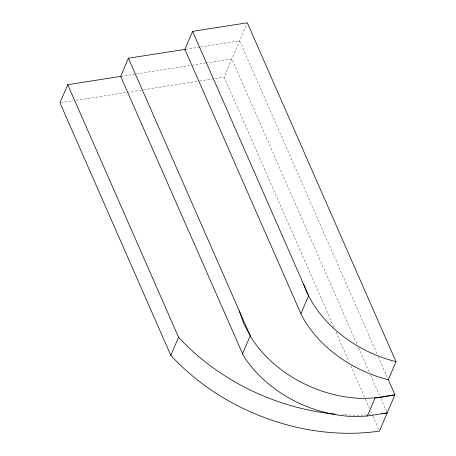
<?xml version="1.0" encoding="UTF-8"?>
<svg xmlns="http://www.w3.org/2000/svg" width="456" height="456" viewBox="0 0 456 456"><rect width="100%" height="100%" fill="white"/><g stroke="black" fill="none" stroke-linecap="round" stroke-linejoin="round"><path stroke-width="0.34" stroke-dasharray="2.28 1.71" d="M333.969 327.431L224.13 77.127L247.3 22.8M185.598 49.288L199.625 47.093M200.326 46.979L239.611 40.835L377.197 354.358M120.675 76.386L191.184 65.35M191.754 65.259L205.211 63.156M205.827 63.059L231.87 58.984L357.156 344.479M60.688 102.714L73.313 100.736M76.118 100.297L142.756 89.866M143.458 89.758L198.873 81.082M199.574 80.974L224.13 77.127M378.315 356.905L388.039 379.061M358.587 347.74L369.457 372.506M370.603 375.117L379.757 395.973M380.897 398.578L386.62 411.614M335.969 331.991L349.131 361.973M350.846 365.889L365.148 398.476M365.433 399.131L369.44 408.257M370.585 410.862L372.586 415.427M372.871 416.077L378.879 429.763M370.466 414.698A195.595 149.836 23.1 0 1 369.052 414.783M367.006 414.892A195.595 149.836 23.1 0 1 342.034 414.658"/><path stroke-width="0.68" d="M121.034 76.329L67.727 84.674L59.981 102.822L170.823 355.389A195.595 149.836 23.1 0 0 379.449 431.068L394.93 394.771L388.067 379.13M185.421 49.316L128.415 58.237L120.675 76.386L243.538 355.914A112.028 85.819 23.1 0 0 356.039 416.59L367.376 416.02L387.19 412.919A195.595 149.836 23.1 0 1 384.442 413.307M192.586 31.361L184.897 49.396L300.892 313.728L303.833 319.303A113.151 86.674 23.1 0 0 388.324 379.717L396.019 361.682L247.3 22.8L192.586 31.361L308.587 295.693L300.892 313.728M170.823 355.389L178.564 337.24L67.727 84.674M242.484 353.959L250.224 335.81L128.415 58.237M367.376 416.02L375.117 397.871L394.93 394.771L379.757 397.643L363.78 398.441A112.028 85.819 23.1 0 1 251.284 337.765L244.102 324.472L239.252 310.81M303.422 283.934L306.996 292.684L311.528 301.268A113.151 86.674 23.1 0 0 396.019 361.682M383.063 413.489A195.595 149.836 23.1 0 1 381.678 413.66M335.006 414.088A195.595 149.836 23.1 0 1 178.564 337.24"/></g></svg>
